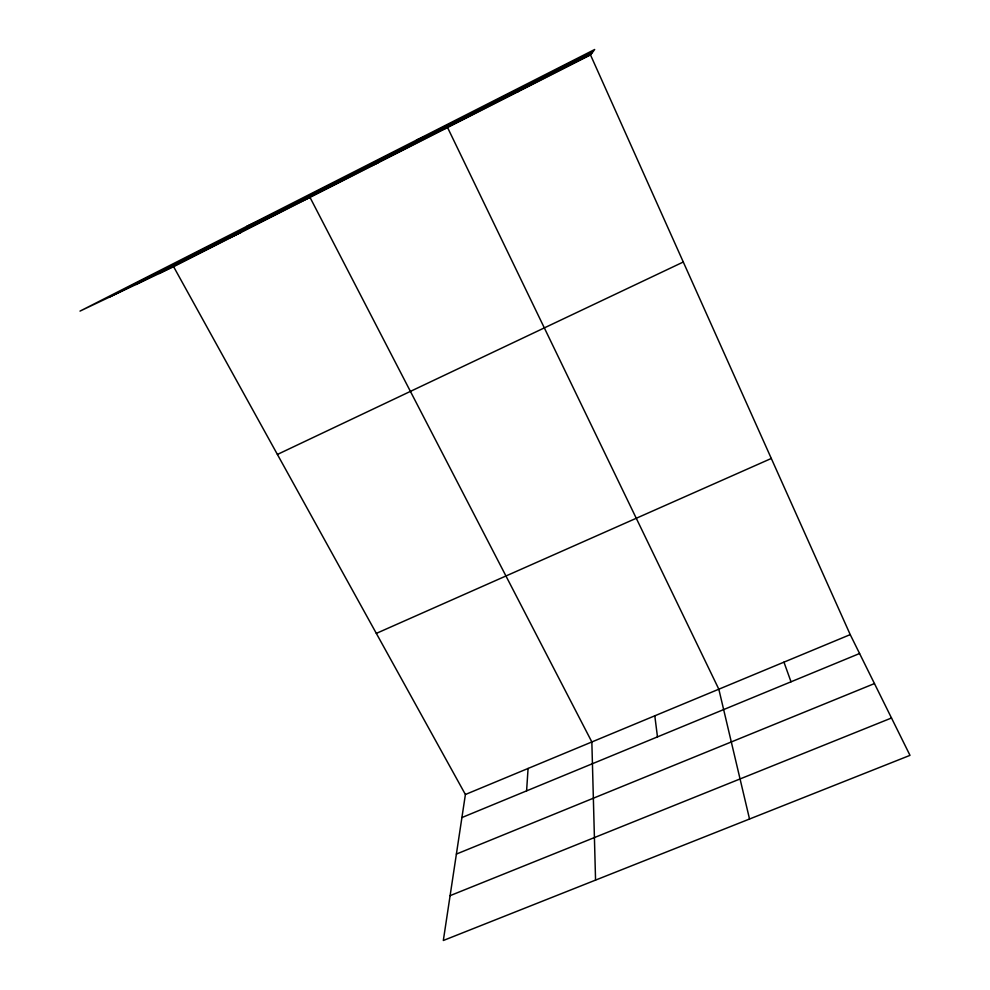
<?xml version="1.0" encoding="UTF-8"?>
<svg xmlns="http://www.w3.org/2000/svg" width="990" height="990" viewBox="0 0 990 990"><rect width="100%" height="100%" fill="white"/><g stroke="black" fill="none" stroke-linecap="round" stroke-linejoin="round"><path stroke-width="1.49" d="M526.593 790.874L528.078 768.45M173.597 266.669L465.399 794.5L443.322 940.5L909.996 755.358L850.224 634.615L590.51 54.933L594.668 49.5L80.004 311.108L173.597 266.669L590.51 54.933M109.247 297.21L593.357 51.22M135.964 284.526L592.168 52.767M159.118 273.537L591.141 54.104M277.41 454.447L683.286 262.016M228.987 238.046L241.139 232.353M246.819 226.314L310.006 197.394L591.847 741.955L595.559 880.098M376.336 633.39L771.297 458.469M370.829 165.998L378.131 162.793M465.399 794.5L850.224 634.615M461.909 817.554L859.58 653.511M456.39 854.073L874.455 683.57M416.58 140.023L447.554 127.524L718.827 689.201L749.529 819.015M450.104 895.653L891.495 717.998M516.223 92.157L518.339 91.587M783.956 662.137L791.01 681.801M654.798 715.807L657.471 736.894"/></g></svg>
